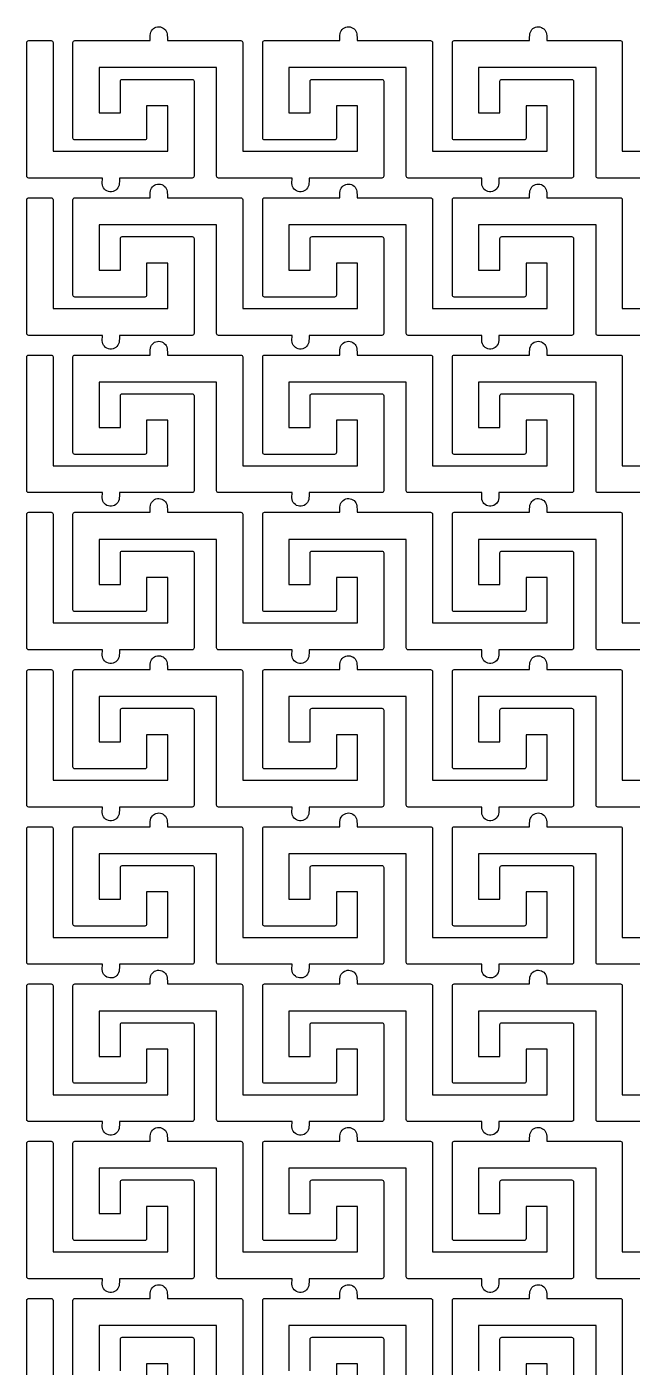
# Model space of a CAD drawing. Header units: millimetres. Extents: x 0 to 991, y 0 to 1961.
# Drawn here: x 0 to 443, y 980 to 1961 of the extents above; entities that cross this region are included whole.
import ezdxf

# ---------------------------------------------------------------- set-up
doc = ezdxf.new("R2010")
doc.units = ezdxf.units.MM
doc.layers.add('Default', color=70, linetype='Continuous')

msp = doc.modelspace()

# ---------------------------------------------------------------- linework, layer by layer
at = {"layer": 'Default'}
for points in [[(471.67, 1850.02), (417.8, 1850.02, -0.415138), (416.4, 1851.41, -0.000153), (416.4, 1851.41), (416.4, 1930.83), (330.55, 1930.83), (330.55, 1897.68), (346.06, 1897.68), (346.06, 1920.87, -0.001107), (346.06, 1920.87, -0.413079), (347.45, 1922.26), (398.55, 1922.26, -0.415138), (399.95, 1920.87, -0.000153), (399.95, 1920.87), (399.95, 1851.41, -0.001107), (399.95, 1851.41, -0.413079), (398.55, 1850.02), (345.3, 1850.02, -0.047216), (345.07, 1844.93, -0.018014), (345.07, 1844.91, -0.891682), (332.8, 1846.09, -0.008716), (332.8, 1846.1), (332.87, 1850.02), (279, 1850.02, -0.415138), (277.6, 1851.41, -0.000153), (277.6, 1851.41), (277.6, 1930.83), (191.75, 1930.83), (191.75, 1897.68), (207.25, 1897.68), (207.25, 1920.87, -0.001107), (207.25, 1920.87, -0.413079), (208.65, 1922.26), (259.75, 1922.26, -0.415138), (261.15, 1920.87, -0.000153), (261.15, 1920.87), (261.15, 1851.41, -0.001107), (261.15, 1851.41, -0.413079), (259.75, 1850.02), (206.5, 1850.02, -0.047216), (206.27, 1844.93, -0.018014), (206.27, 1844.91, -0.891682), (194, 1846.09, -0.008716), (194, 1846.1), (194.07, 1850.02), (140.2, 1850.02, -0.415138), (138.8, 1851.41, -0.000153), (138.8, 1851.41), (138.8, 1930.83), (52.94, 1930.83), (52.94, 1897.68), (68.45, 1897.68), (68.45, 1920.87, -0.001107), (68.45, 1920.87, -0.413079), (69.85, 1922.26), (120.95, 1922.26, -0.415138), (122.35, 1920.87, -0.000153), (122.35, 1920.87), (122.35, 1851.41, -0.001107), (122.35, 1851.41, -0.413079), (120.95, 1850.02), (67.7, 1850.02, -0.047216), (67.47, 1844.93, -0.018014), (67.47, 1844.91, -0.891682), (55.2, 1846.09, -0.008716), (55.2, 1846.1), (55.27, 1850.02), (1.4, 1850.02, -0.415138), (0, 1851.41, -0.000153), (0, 1851.41), (0, 1949.22, -0.001107), (0, 1949.22, -0.413079), (1.39, 1950.61), (17.8, 1950.61, -0.415138), (19.19, 1949.22, -0.000153), (19.19, 1949.22), (19.19, 1869.65), (103.15, 1869.65), (103.15, 1902.92), (87.65, 1902.92), (87.65, 1879.36, -0.001107), (87.65, 1879.36, -0.413079), (86.25, 1877.97), (35.15, 1877.97, -0.415138), (33.75, 1879.36, -0.000153), (33.75, 1879.36), (33.75, 1949.22, -0.001107), (33.75, 1949.22, -0.413079), (35.15, 1950.61), (90.19, 1950.61, -0.046047), (90.45, 1955.7, -0.013748), (90.45, 1955.72, -0.838444), (102.64, 1955.43, -0.009815), (102.64, 1955.42, -0.037974), (102.82, 1950.61), (156.6, 1950.61, -0.415138), (157.99, 1949.22, -0.000153), (157.99, 1949.22), (157.99, 1869.65), (241.95, 1869.65), (241.95, 1902.92), (226.45, 1902.92), (226.45, 1879.36, -0.001107), (226.45, 1879.36, -0.413079), (225.05, 1877.97), (173.95, 1877.97, -0.415138), (172.55, 1879.36, -0.000153), (172.55, 1879.36), (172.55, 1949.22, -0.001107), (172.55, 1949.22, -0.413079), (173.95, 1950.61), (228.99, 1950.61, -0.046047), (229.25, 1955.7, -0.013748), (229.25, 1955.72, -0.838444), (241.44, 1955.43, -0.009815), (241.44, 1955.42, -0.037974), (241.62, 1950.61), (295.4, 1950.61, -0.415138), (296.79, 1949.22, -0.000153), (296.79, 1949.22), (296.79, 1869.65), (380.76, 1869.65), (380.76, 1902.92), (365.25, 1902.92), (365.25, 1879.36, -0.001107), (365.25, 1879.36, -0.413079), (363.85, 1877.97), (312.75, 1877.97, -0.415138), (311.35, 1879.36, -0.000153), (311.35, 1879.36), (311.35, 1949.22, -0.001107), (311.35, 1949.22, -0.413079), (312.75, 1950.61), (367.79, 1950.61, -0.046047), (368.05, 1955.7, -0.013748), (368.06, 1955.72, -0.838444), (380.24, 1955.43, -0.009815), (380.24, 1955.42, -0.037974), (380.42, 1950.61), (434.2, 1950.61, -0.415138), (435.6, 1949.22, -0.000153), (435.6, 1949.22), (435.6, 1869.65), (519.56, 1869.65)], [(471.67, 1735.02), (417.8, 1735.02, -0.415138), (416.4, 1736.41, -0.000153), (416.4, 1736.41), (416.4, 1815.83), (330.55, 1815.83), (330.55, 1782.68), (346.06, 1782.68), (346.06, 1805.87, -0.001107), (346.06, 1805.87, -0.413079), (347.45, 1807.26), (398.55, 1807.26, -0.415138), (399.95, 1805.87, -0.000153), (399.95, 1805.87), (399.95, 1736.41, -0.001107), (399.95, 1736.41, -0.413079), (398.55, 1735.02), (345.3, 1735.02, -0.047216), (345.07, 1729.93, -0.018014), (345.07, 1729.91, -0.891682), (332.8, 1731.09, -0.008716), (332.8, 1731.1), (332.87, 1735.02), (279, 1735.02, -0.415138), (277.6, 1736.41, -0.000153), (277.6, 1736.41), (277.6, 1815.83), (191.75, 1815.83), (191.75, 1782.68), (207.25, 1782.68), (207.25, 1805.87, -0.001107), (207.25, 1805.87, -0.413079), (208.65, 1807.26), (259.75, 1807.26, -0.415138), (261.15, 1805.87, -0.000153), (261.15, 1805.87), (261.15, 1736.41, -0.001107), (261.15, 1736.41, -0.413079), (259.75, 1735.02), (206.5, 1735.02, -0.047216), (206.27, 1729.93, -0.018014), (206.27, 1729.91, -0.891682), (194, 1731.09, -0.008716), (194, 1731.1), (194.07, 1735.02), (140.2, 1735.02, -0.415138), (138.8, 1736.41, -0.000153), (138.8, 1736.41), (138.8, 1815.83), (52.94, 1815.83), (52.94, 1782.68), (68.45, 1782.68), (68.45, 1805.87, -0.001107), (68.45, 1805.87, -0.413079), (69.85, 1807.26), (120.95, 1807.26, -0.415138), (122.35, 1805.87, -0.000153), (122.35, 1805.87), (122.35, 1736.41, -0.001107), (122.35, 1736.41, -0.413079), (120.95, 1735.02), (67.7, 1735.02, -0.047216), (67.47, 1729.93, -0.018014), (67.47, 1729.91, -0.891682), (55.2, 1731.09, -0.008716), (55.2, 1731.1), (55.27, 1735.02), (1.4, 1735.02, -0.415138), (0, 1736.41, -0.000153), (0, 1736.41), (0, 1834.22, -0.001107), (0, 1834.22, -0.413079), (1.39, 1835.61), (17.8, 1835.61, -0.415138), (19.19, 1834.22, -0.000153), (19.19, 1834.22), (19.19, 1754.65), (103.15, 1754.65), (103.15, 1787.92), (87.65, 1787.92), (87.65, 1764.36, -0.001107), (87.65, 1764.36, -0.413079), (86.25, 1762.97), (35.15, 1762.97, -0.415138), (33.75, 1764.36, -0.000153), (33.75, 1764.36), (33.75, 1834.22, -0.001107), (33.75, 1834.22, -0.413079), (35.15, 1835.61), (90.19, 1835.61, -0.046047), (90.45, 1840.7, -0.013748), (90.45, 1840.72, -0.838444), (102.64, 1840.43, -0.009815), (102.64, 1840.42, -0.037974), (102.82, 1835.61), (156.6, 1835.61, -0.415138), (157.99, 1834.22, -0.000153), (157.99, 1834.22), (157.99, 1754.65), (241.95, 1754.65), (241.95, 1787.92), (226.45, 1787.92), (226.45, 1764.36, -0.001107), (226.45, 1764.36, -0.413079), (225.05, 1762.97), (173.95, 1762.97, -0.415138), (172.55, 1764.36, -0.000153), (172.55, 1764.36), (172.55, 1834.22, -0.001107), (172.55, 1834.22, -0.413079), (173.95, 1835.61), (228.99, 1835.61, -0.046047), (229.25, 1840.7, -0.013748), (229.25, 1840.72, -0.838444), (241.44, 1840.43, -0.009815), (241.44, 1840.42, -0.037974), (241.62, 1835.61), (295.4, 1835.61, -0.415138), (296.79, 1834.22, -0.000153), (296.79, 1834.22), (296.79, 1754.65), (380.76, 1754.65), (380.76, 1787.92), (365.25, 1787.92), (365.25, 1764.36, -0.001107), (365.25, 1764.36, -0.413079), (363.85, 1762.97), (312.75, 1762.97, -0.415138), (311.35, 1764.36, -0.000153), (311.35, 1764.36), (311.35, 1834.22, -0.001107), (311.35, 1834.22, -0.413079), (312.75, 1835.61), (367.79, 1835.61, -0.046047), (368.05, 1840.7, -0.013748), (368.06, 1840.72, -0.838444), (380.24, 1840.43, -0.009815), (380.24, 1840.42, -0.037974), (380.42, 1835.61), (434.2, 1835.61, -0.415138), (435.6, 1834.22, -0.000153), (435.6, 1834.22), (435.6, 1754.65), (519.56, 1754.65)], [(471.67, 1620.02), (417.8, 1620.02, -0.415138), (416.4, 1621.41, -0.000153), (416.4, 1621.41), (416.4, 1700.83), (330.55, 1700.83), (330.55, 1667.68), (346.06, 1667.68), (346.06, 1690.87, -0.001107), (346.06, 1690.87, -0.413079), (347.45, 1692.26), (398.55, 1692.26, -0.415138), (399.95, 1690.87, -0.000153), (399.95, 1690.87), (399.95, 1621.41, -0.001107), (399.95, 1621.41, -0.413079), (398.55, 1620.02), (345.3, 1620.02, -0.047216), (345.07, 1614.93, -0.018014), (345.07, 1614.91, -0.891682), (332.8, 1616.09, -0.008716), (332.8, 1616.1), (332.87, 1620.02), (279, 1620.02, -0.415138), (277.6, 1621.41, -0.000153), (277.6, 1621.41), (277.6, 1700.83), (191.75, 1700.83), (191.75, 1667.68), (207.25, 1667.68), (207.25, 1690.87, -0.001107), (207.25, 1690.87, -0.413079), (208.65, 1692.26), (259.75, 1692.26, -0.415138), (261.15, 1690.87, -0.000153), (261.15, 1690.87), (261.15, 1621.41, -0.001107), (261.15, 1621.41, -0.413079), (259.75, 1620.02), (206.5, 1620.02, -0.047216), (206.27, 1614.93, -0.018014), (206.27, 1614.91, -0.891682), (194, 1616.09, -0.008716), (194, 1616.1), (194.07, 1620.02), (140.2, 1620.02, -0.415138), (138.8, 1621.41, -0.000153), (138.8, 1621.41), (138.8, 1700.83), (52.94, 1700.83), (52.94, 1667.68), (68.45, 1667.68), (68.45, 1690.87, -0.001107), (68.45, 1690.87, -0.413079), (69.85, 1692.26), (120.95, 1692.26, -0.415138), (122.35, 1690.87, -0.000153), (122.35, 1690.87), (122.35, 1621.41, -0.001107), (122.35, 1621.41, -0.413079), (120.95, 1620.02), (67.7, 1620.02, -0.047216), (67.47, 1614.93, -0.018014), (67.47, 1614.91, -0.891682), (55.2, 1616.09, -0.008716), (55.2, 1616.1), (55.27, 1620.02), (1.4, 1620.02, -0.415138), (0, 1621.41, -0.000153), (0, 1621.41), (0, 1719.22, -0.001107), (0, 1719.22, -0.413079), (1.39, 1720.61), (17.8, 1720.61, -0.415138), (19.19, 1719.22, -0.000153), (19.19, 1719.22), (19.19, 1639.65), (103.15, 1639.65), (103.15, 1672.92), (87.65, 1672.92), (87.65, 1649.36, -0.001107), (87.65, 1649.36, -0.413079), (86.25, 1647.97), (35.15, 1647.97, -0.415138), (33.75, 1649.36, -0.000153), (33.75, 1649.36), (33.75, 1719.22, -0.001107), (33.75, 1719.22, -0.413079), (35.15, 1720.61), (90.19, 1720.61, -0.046047), (90.45, 1725.7, -0.013748), (90.45, 1725.72, -0.838444), (102.64, 1725.43, -0.009815), (102.64, 1725.42, -0.037974), (102.82, 1720.61), (156.6, 1720.61, -0.415138), (157.99, 1719.22, -0.000153), (157.99, 1719.22), (157.99, 1639.65), (241.95, 1639.65), (241.95, 1672.92), (226.45, 1672.92), (226.45, 1649.36, -0.001107), (226.45, 1649.36, -0.413079), (225.05, 1647.97), (173.95, 1647.97, -0.415138), (172.55, 1649.36, -0.000153), (172.55, 1649.36), (172.55, 1719.22, -0.001107), (172.55, 1719.22, -0.413079), (173.95, 1720.61), (228.99, 1720.61, -0.046047), (229.25, 1725.7, -0.013748), (229.25, 1725.72, -0.838444), (241.44, 1725.43, -0.009815), (241.44, 1725.42, -0.037974), (241.62, 1720.61), (295.4, 1720.61, -0.415138), (296.79, 1719.22, -0.000153), (296.79, 1719.22), (296.79, 1639.65), (380.76, 1639.65), (380.76, 1672.92), (365.25, 1672.92), (365.25, 1649.36, -0.001107), (365.25, 1649.36, -0.413079), (363.85, 1647.97), (312.75, 1647.97, -0.415138), (311.35, 1649.36, -0.000153), (311.35, 1649.36), (311.35, 1719.22, -0.001107), (311.35, 1719.22, -0.413079), (312.75, 1720.61), (367.79, 1720.61, -0.046047), (368.05, 1725.7, -0.013748), (368.06, 1725.72, -0.838444), (380.24, 1725.43, -0.009815), (380.24, 1725.42, -0.037974), (380.42, 1720.61), (434.2, 1720.61, -0.415138), (435.6, 1719.22, -0.000153), (435.6, 1719.22), (435.6, 1639.65), (519.56, 1639.65)], [(471.67, 1505.02), (417.8, 1505.02, -0.415138), (416.4, 1506.41, -0.000153), (416.4, 1506.41), (416.4, 1585.83), (330.55, 1585.83), (330.55, 1552.68), (346.06, 1552.68), (346.06, 1575.87, -0.001107), (346.06, 1575.87, -0.413079), (347.45, 1577.26), (398.55, 1577.26, -0.415138), (399.95, 1575.87, -0.000153), (399.95, 1575.87), (399.95, 1506.41, -0.001107), (399.95, 1506.41, -0.413079), (398.55, 1505.02), (345.3, 1505.02, -0.047216), (345.07, 1499.93, -0.018014), (345.07, 1499.91, -0.891682), (332.8, 1501.09, -0.008716), (332.8, 1501.1), (332.87, 1505.02), (279, 1505.02, -0.415138), (277.6, 1506.41, -0.000153), (277.6, 1506.41), (277.6, 1585.83), (191.75, 1585.83), (191.75, 1552.68), (207.25, 1552.68), (207.25, 1575.87, -0.001107), (207.25, 1575.87, -0.413079), (208.65, 1577.26), (259.75, 1577.26, -0.415138), (261.15, 1575.87, -0.000153), (261.15, 1575.87), (261.15, 1506.41, -0.001107), (261.15, 1506.41, -0.413079), (259.75, 1505.02), (206.5, 1505.02, -0.047216), (206.27, 1499.93, -0.018014), (206.27, 1499.91, -0.891682), (194, 1501.09, -0.008716), (194, 1501.1), (194.07, 1505.02), (140.2, 1505.02, -0.415138), (138.8, 1506.41, -0.000153), (138.8, 1506.41), (138.8, 1585.83), (52.94, 1585.83), (52.94, 1552.68), (68.45, 1552.68), (68.45, 1575.87, -0.001107), (68.45, 1575.87, -0.413079), (69.85, 1577.26), (120.95, 1577.26, -0.415138), (122.35, 1575.87, -0.000153), (122.35, 1575.87), (122.35, 1506.41, -0.001107), (122.35, 1506.41, -0.413079), (120.95, 1505.02), (67.7, 1505.02, -0.047216), (67.47, 1499.93, -0.018014), (67.47, 1499.91, -0.891682), (55.2, 1501.09, -0.008716), (55.2, 1501.1), (55.27, 1505.02), (1.4, 1505.02, -0.415138), (0, 1506.41, -0.000153), (0, 1506.41), (0, 1604.22, -0.001107), (0, 1604.22, -0.413079), (1.39, 1605.61), (17.8, 1605.61, -0.415138), (19.19, 1604.22, -0.000153), (19.19, 1604.22), (19.19, 1524.65), (103.15, 1524.65), (103.15, 1557.92), (87.65, 1557.92), (87.65, 1534.36, -0.001107), (87.65, 1534.36, -0.413079), (86.25, 1532.97), (35.15, 1532.97, -0.415138), (33.75, 1534.36, -0.000153), (33.75, 1534.36), (33.75, 1604.22, -0.001107), (33.75, 1604.22, -0.413079), (35.15, 1605.61), (90.19, 1605.61, -0.046047), (90.45, 1610.7, -0.013748), (90.45, 1610.72, -0.838444), (102.64, 1610.43, -0.009815), (102.64, 1610.42, -0.037974), (102.82, 1605.61), (156.6, 1605.61, -0.415138), (157.99, 1604.22, -0.000153), (157.99, 1604.22), (157.99, 1524.65), (241.95, 1524.65), (241.95, 1557.92), (226.45, 1557.92), (226.45, 1534.36, -0.001107), (226.45, 1534.36, -0.413079), (225.05, 1532.97), (173.95, 1532.97, -0.415138), (172.55, 1534.36, -0.000153), (172.55, 1534.36), (172.55, 1604.22, -0.001107), (172.55, 1604.22, -0.413079), (173.95, 1605.61), (228.99, 1605.61, -0.046047), (229.25, 1610.7, -0.013748), (229.25, 1610.72, -0.838444), (241.44, 1610.43, -0.009815), (241.44, 1610.42, -0.037974), (241.62, 1605.61), (295.4, 1605.61, -0.415138), (296.79, 1604.22, -0.000153), (296.79, 1604.22), (296.79, 1524.65), (380.76, 1524.65), (380.76, 1557.92), (365.25, 1557.92), (365.25, 1534.36, -0.001107), (365.25, 1534.36, -0.413079), (363.85, 1532.97), (312.75, 1532.97, -0.415138), (311.35, 1534.36, -0.000153), (311.35, 1534.36), (311.35, 1604.22, -0.001107), (311.35, 1604.22, -0.413079), (312.75, 1605.61), (367.79, 1605.61, -0.046047), (368.05, 1610.7, -0.013748), (368.06, 1610.72, -0.838444), (380.24, 1610.43, -0.009815), (380.24, 1610.42, -0.037974), (380.42, 1605.61), (434.2, 1605.61, -0.415138), (435.6, 1604.22, -0.000153), (435.6, 1604.22), (435.6, 1524.65), (519.56, 1524.65)], [(471.67, 1390.02), (417.8, 1390.02, -0.415138), (416.4, 1391.41, -0.000153), (416.4, 1391.41), (416.4, 1470.83), (330.55, 1470.83), (330.55, 1437.68), (346.06, 1437.68), (346.06, 1460.87, -0.001107), (346.06, 1460.87, -0.413079), (347.45, 1462.26), (398.55, 1462.26, -0.415138), (399.95, 1460.87, -0.000153), (399.95, 1460.87), (399.95, 1391.41, -0.001107), (399.95, 1391.41, -0.413079), (398.55, 1390.02), (345.3, 1390.02, -0.047216), (345.07, 1384.93, -0.018014), (345.07, 1384.91, -0.891682), (332.8, 1386.09, -0.008716), (332.8, 1386.1), (332.87, 1390.02), (279, 1390.02, -0.415138), (277.6, 1391.41, -0.000153), (277.6, 1391.41), (277.6, 1470.83), (191.75, 1470.83), (191.75, 1437.68), (207.25, 1437.68), (207.25, 1460.87, -0.001107), (207.25, 1460.87, -0.413079), (208.65, 1462.26), (259.75, 1462.26, -0.415138), (261.15, 1460.87, -0.000153), (261.15, 1460.87), (261.15, 1391.41, -0.001107), (261.15, 1391.41, -0.413079), (259.75, 1390.02), (206.5, 1390.02, -0.047216), (206.27, 1384.93, -0.018014), (206.27, 1384.91, -0.891682), (194, 1386.09, -0.008716), (194, 1386.1), (194.07, 1390.02), (140.2, 1390.02, -0.415138), (138.8, 1391.41, -0.000153), (138.8, 1391.41), (138.8, 1470.83), (52.94, 1470.83), (52.94, 1437.68), (68.45, 1437.68), (68.45, 1460.87, -0.001107), (68.45, 1460.87, -0.413079), (69.85, 1462.26), (120.95, 1462.26, -0.415138), (122.35, 1460.87, -0.000153), (122.35, 1460.87), (122.35, 1391.41, -0.001107), (122.35, 1391.41, -0.413079), (120.95, 1390.02), (67.7, 1390.02, -0.047216), (67.47, 1384.93, -0.018014), (67.47, 1384.91, -0.891682), (55.2, 1386.09, -0.008716), (55.2, 1386.1), (55.27, 1390.02), (1.4, 1390.02, -0.415138), (0, 1391.41, -0.000153), (0, 1391.41), (0, 1489.22, -0.001107), (0, 1489.22, -0.413079), (1.39, 1490.61), (17.8, 1490.61, -0.415138), (19.19, 1489.22, -0.000153), (19.19, 1489.22), (19.19, 1409.65), (103.15, 1409.65), (103.15, 1442.92), (87.65, 1442.92), (87.65, 1419.36, -0.001107), (87.65, 1419.36, -0.413079), (86.25, 1417.97), (35.15, 1417.97, -0.415138), (33.75, 1419.36, -0.000153), (33.75, 1419.36), (33.75, 1489.22, -0.001107), (33.75, 1489.22, -0.413079), (35.15, 1490.61), (90.19, 1490.61, -0.046047), (90.45, 1495.7, -0.013748), (90.45, 1495.72, -0.838444), (102.64, 1495.43, -0.009815), (102.64, 1495.42, -0.037974), (102.82, 1490.61), (156.6, 1490.61, -0.415138), (157.99, 1489.22, -0.000153), (157.99, 1489.22), (157.99, 1409.65), (241.95, 1409.65), (241.95, 1442.92), (226.45, 1442.92), (226.45, 1419.36, -0.001107), (226.45, 1419.36, -0.413079), (225.05, 1417.97), (173.95, 1417.97, -0.415138), (172.55, 1419.36, -0.000153), (172.55, 1419.36), (172.55, 1489.22, -0.001107), (172.55, 1489.22, -0.413079), (173.95, 1490.61), (228.99, 1490.61, -0.046047), (229.25, 1495.7, -0.013748), (229.25, 1495.72, -0.838444), (241.44, 1495.43, -0.009815), (241.44, 1495.42, -0.037974), (241.62, 1490.61), (295.4, 1490.61, -0.415138), (296.79, 1489.22, -0.000153), (296.79, 1489.22), (296.79, 1409.65), (380.76, 1409.65), (380.76, 1442.92), (365.25, 1442.92), (365.25, 1419.36, -0.001107), (365.25, 1419.36, -0.413079), (363.85, 1417.97), (312.75, 1417.97, -0.415138), (311.35, 1419.36, -0.000153), (311.35, 1419.36), (311.35, 1489.22, -0.001107), (311.35, 1489.22, -0.413079), (312.75, 1490.61), (367.79, 1490.61, -0.046047), (368.05, 1495.7, -0.013748), (368.06, 1495.72, -0.838444), (380.24, 1495.43, -0.009815), (380.24, 1495.42, -0.037974), (380.42, 1490.61), (434.2, 1490.61, -0.415138), (435.6, 1489.22, -0.000153), (435.6, 1489.22), (435.6, 1409.65), (519.56, 1409.65)], [(471.67, 1275.02), (417.8, 1275.02, -0.415138), (416.4, 1276.41, -0.000153), (416.4, 1276.41), (416.4, 1355.83), (330.55, 1355.83), (330.55, 1322.68), (346.06, 1322.68), (346.06, 1345.87, -0.001107), (346.06, 1345.87, -0.413079), (347.45, 1347.26), (398.55, 1347.26, -0.415138), (399.95, 1345.87, -0.000153), (399.95, 1345.87), (399.95, 1276.41, -0.001107), (399.95, 1276.41, -0.413079), (398.55, 1275.02), (345.3, 1275.02, -0.047216), (345.07, 1269.93, -0.018014), (345.07, 1269.91, -0.891682), (332.8, 1271.09, -0.008716), (332.8, 1271.1), (332.87, 1275.02), (279, 1275.02, -0.415138), (277.6, 1276.41, -0.000153), (277.6, 1276.41), (277.6, 1355.83), (191.75, 1355.83), (191.75, 1322.68), (207.25, 1322.68), (207.25, 1345.87, -0.001107), (207.25, 1345.87, -0.413079), (208.65, 1347.26), (259.75, 1347.26, -0.415138), (261.15, 1345.87, -0.000153), (261.15, 1345.87), (261.15, 1276.41, -0.001107), (261.15, 1276.41, -0.413079), (259.75, 1275.02), (206.5, 1275.02, -0.047216), (206.27, 1269.93, -0.018014), (206.27, 1269.91, -0.891682), (194, 1271.09, -0.008716), (194, 1271.1), (194.07, 1275.02), (140.2, 1275.02, -0.415138), (138.8, 1276.41, -0.000153), (138.8, 1276.41), (138.8, 1355.83), (52.94, 1355.83), (52.94, 1322.68), (68.45, 1322.68), (68.45, 1345.87, -0.001107), (68.45, 1345.87, -0.413079), (69.85, 1347.26), (120.95, 1347.26, -0.415138), (122.35, 1345.87, -0.000153), (122.35, 1345.87), (122.35, 1276.41, -0.001107), (122.35, 1276.41, -0.413079), (120.95, 1275.02), (67.7, 1275.02, -0.047216), (67.47, 1269.93, -0.018014), (67.47, 1269.91, -0.891682), (55.2, 1271.09, -0.008716), (55.2, 1271.1), (55.27, 1275.02), (1.4, 1275.02, -0.415138), (0, 1276.41, -0.000153), (0, 1276.41), (0, 1374.22, -0.001107), (0, 1374.22, -0.413079), (1.39, 1375.61), (17.8, 1375.61, -0.415138), (19.19, 1374.22, -0.000153), (19.19, 1374.22), (19.19, 1294.65), (103.15, 1294.65), (103.15, 1327.92), (87.65, 1327.92), (87.65, 1304.36, -0.001107), (87.65, 1304.36, -0.413079), (86.25, 1302.97), (35.15, 1302.97, -0.415138), (33.75, 1304.36, -0.000153), (33.75, 1304.36), (33.75, 1374.22, -0.001107), (33.75, 1374.22, -0.413079), (35.15, 1375.61), (90.19, 1375.61, -0.046047), (90.45, 1380.7, -0.013748), (90.45, 1380.72, -0.838444), (102.64, 1380.43, -0.009815), (102.64, 1380.42, -0.037974), (102.82, 1375.61), (156.6, 1375.61, -0.415138), (157.99, 1374.22, -0.000153), (157.99, 1374.22), (157.99, 1294.65), (241.95, 1294.65), (241.95, 1327.92), (226.45, 1327.92), (226.45, 1304.36, -0.001107), (226.45, 1304.36, -0.413079), (225.05, 1302.97), (173.95, 1302.97, -0.415138), (172.55, 1304.36, -0.000153), (172.55, 1304.36), (172.55, 1374.22, -0.001107), (172.55, 1374.22, -0.413079), (173.95, 1375.61), (228.99, 1375.61, -0.046047), (229.25, 1380.7, -0.013748), (229.25, 1380.72, -0.838444), (241.44, 1380.43, -0.009815), (241.44, 1380.42, -0.037974), (241.62, 1375.61), (295.4, 1375.61, -0.415138), (296.79, 1374.22, -0.000153), (296.79, 1374.22), (296.79, 1294.65), (380.76, 1294.65), (380.76, 1327.92), (365.25, 1327.92), (365.25, 1304.36, -0.001107), (365.25, 1304.36, -0.413079), (363.85, 1302.97), (312.75, 1302.97, -0.415138), (311.35, 1304.36, -0.000153), (311.35, 1304.36), (311.35, 1374.22, -0.001107), (311.35, 1374.22, -0.413079), (312.75, 1375.61), (367.79, 1375.61, -0.046047), (368.05, 1380.7, -0.013748), (368.06, 1380.72, -0.838444), (380.24, 1380.43, -0.009815), (380.24, 1380.42, -0.037974), (380.42, 1375.61), (434.2, 1375.61, -0.415138), (435.6, 1374.22, -0.000153), (435.6, 1374.22), (435.6, 1294.65), (519.56, 1294.65)], [(471.67, 1160.02), (417.8, 1160.02, -0.415138), (416.4, 1161.41, -0.000153), (416.4, 1161.41), (416.4, 1240.83), (330.55, 1240.83), (330.55, 1207.68), (346.06, 1207.68), (346.06, 1230.87, -0.001107), (346.06, 1230.87, -0.413079), (347.45, 1232.26), (398.55, 1232.26, -0.415138), (399.95, 1230.87, -0.000153), (399.95, 1230.87), (399.95, 1161.41, -0.001107), (399.95, 1161.41, -0.413079), (398.55, 1160.02), (345.3, 1160.02, -0.047216), (345.07, 1154.93, -0.018014), (345.07, 1154.91, -0.891682), (332.8, 1156.09, -0.008716), (332.8, 1156.1), (332.87, 1160.02), (279, 1160.02, -0.415138), (277.6, 1161.41, -0.000153), (277.6, 1161.41), (277.6, 1240.83), (191.75, 1240.83), (191.75, 1207.68), (207.25, 1207.68), (207.25, 1230.87, -0.001107), (207.25, 1230.87, -0.413079), (208.65, 1232.26), (259.75, 1232.26, -0.415138), (261.15, 1230.87, -0.000153), (261.15, 1230.87), (261.15, 1161.41, -0.001107), (261.15, 1161.41, -0.413079), (259.75, 1160.02), (206.5, 1160.02, -0.047216), (206.27, 1154.93, -0.018014), (206.27, 1154.91, -0.891682), (194, 1156.09, -0.008716), (194, 1156.1), (194.07, 1160.02), (140.2, 1160.02, -0.415138), (138.8, 1161.41, -0.000153), (138.8, 1161.41), (138.8, 1240.83), (52.94, 1240.83), (52.94, 1207.68), (68.45, 1207.68), (68.45, 1230.87, -0.001107), (68.45, 1230.87, -0.413079), (69.85, 1232.26), (120.95, 1232.26, -0.415138), (122.35, 1230.87, -0.000153), (122.35, 1230.87), (122.35, 1161.41, -0.001107), (122.35, 1161.41, -0.413079), (120.95, 1160.02), (67.7, 1160.02, -0.047216), (67.47, 1154.93, -0.018014), (67.47, 1154.91, -0.891682), (55.2, 1156.09, -0.008716), (55.2, 1156.1), (55.27, 1160.02), (1.4, 1160.02, -0.415138), (0, 1161.41, -0.000153), (0, 1161.41), (0, 1259.22, -0.001107), (0, 1259.22, -0.413079), (1.39, 1260.61), (17.8, 1260.61, -0.415138), (19.19, 1259.22, -0.000153), (19.19, 1259.22), (19.19, 1179.65), (103.15, 1179.65), (103.15, 1212.92), (87.65, 1212.92), (87.65, 1189.36, -0.001107), (87.65, 1189.36, -0.413079), (86.25, 1187.97), (35.15, 1187.97, -0.415138), (33.75, 1189.36, -0.000153), (33.75, 1189.36), (33.75, 1259.22, -0.001107), (33.75, 1259.22, -0.413079), (35.15, 1260.61), (90.19, 1260.61, -0.046047), (90.45, 1265.7, -0.013748), (90.45, 1265.72, -0.838444), (102.64, 1265.43, -0.009815), (102.64, 1265.42, -0.037974), (102.82, 1260.61), (156.6, 1260.61, -0.415138), (157.99, 1259.22, -0.000153), (157.99, 1259.22), (157.99, 1179.65), (241.95, 1179.65), (241.95, 1212.92), (226.45, 1212.92), (226.45, 1189.36, -0.001107), (226.45, 1189.36, -0.413079), (225.05, 1187.97), (173.95, 1187.97, -0.415138), (172.55, 1189.36, -0.000153), (172.55, 1189.36), (172.55, 1259.22, -0.001107), (172.55, 1259.22, -0.413079), (173.95, 1260.61), (228.99, 1260.61, -0.046047), (229.25, 1265.7, -0.013748), (229.25, 1265.72, -0.838444), (241.44, 1265.43, -0.009815), (241.44, 1265.42, -0.037974), (241.62, 1260.61), (295.4, 1260.61, -0.415138), (296.79, 1259.22, -0.000153), (296.79, 1259.22), (296.79, 1179.65), (380.76, 1179.65), (380.76, 1212.92), (365.25, 1212.92), (365.25, 1189.36, -0.001107), (365.25, 1189.36, -0.413079), (363.85, 1187.97), (312.75, 1187.97, -0.415138), (311.35, 1189.36, -0.000153), (311.35, 1189.36), (311.35, 1259.22, -0.001107), (311.35, 1259.22, -0.413079), (312.75, 1260.61), (367.79, 1260.61, -0.046047), (368.05, 1265.7, -0.013748), (368.06, 1265.72, -0.838444), (380.24, 1265.43, -0.009815), (380.24, 1265.42, -0.037974), (380.42, 1260.61), (434.2, 1260.61, -0.415138), (435.6, 1259.22, -0.000153), (435.6, 1259.22), (435.6, 1179.65), (519.56, 1179.65)], [(471.67, 1045.02), (417.8, 1045.02, -0.415138), (416.4, 1046.41, -0.000153), (416.4, 1046.41), (416.4, 1125.83), (330.55, 1125.83), (330.55, 1092.68), (346.06, 1092.68), (346.06, 1115.87, -0.001107), (346.06, 1115.87, -0.413079), (347.45, 1117.26), (398.55, 1117.26, -0.415138), (399.95, 1115.87, -0.000153), (399.95, 1115.87), (399.95, 1046.41, -0.001107), (399.95, 1046.41, -0.413079), (398.55, 1045.02), (345.3, 1045.02, -0.047216), (345.07, 1039.93, -0.018014), (345.07, 1039.91, -0.891682), (332.8, 1041.09, -0.008716), (332.8, 1041.1), (332.87, 1045.02), (279, 1045.02, -0.415138), (277.6, 1046.41, -0.000153), (277.6, 1046.41), (277.6, 1125.83), (191.75, 1125.83), (191.75, 1092.68), (207.25, 1092.68), (207.25, 1115.87, -0.001107), (207.25, 1115.87, -0.413079), (208.65, 1117.26), (259.75, 1117.26, -0.415138), (261.15, 1115.87, -0.000153), (261.15, 1115.87), (261.15, 1046.41, -0.001107), (261.15, 1046.41, -0.413079), (259.75, 1045.02), (206.5, 1045.02, -0.047216), (206.27, 1039.93, -0.018014), (206.27, 1039.91, -0.891682), (194, 1041.09, -0.008716), (194, 1041.1), (194.07, 1045.02), (140.2, 1045.02, -0.415138), (138.8, 1046.41, -0.000153), (138.8, 1046.41), (138.8, 1125.83), (52.94, 1125.83), (52.94, 1092.68), (68.45, 1092.68), (68.45, 1115.87, -0.001107), (68.45, 1115.87, -0.413079), (69.85, 1117.26), (120.95, 1117.26, -0.415138), (122.35, 1115.87, -0.000153), (122.35, 1115.87), (122.35, 1046.41, -0.001107), (122.35, 1046.41, -0.413079), (120.95, 1045.02), (67.7, 1045.02, -0.047216), (67.47, 1039.93, -0.018014), (67.47, 1039.91, -0.891682), (55.2, 1041.09, -0.008716), (55.2, 1041.1), (55.27, 1045.02), (1.4, 1045.02, -0.415138), (0, 1046.41, -0.000153), (0, 1046.41), (0, 1144.22, -0.001107), (0, 1144.22, -0.413079), (1.39, 1145.61), (17.8, 1145.61, -0.415138), (19.19, 1144.22, -0.000153), (19.19, 1144.22), (19.19, 1064.65), (103.15, 1064.65), (103.15, 1097.92), (87.65, 1097.92), (87.65, 1074.36, -0.001107), (87.65, 1074.36, -0.413079), (86.25, 1072.97), (35.15, 1072.97, -0.415138), (33.75, 1074.36, -0.000153), (33.75, 1074.36), (33.75, 1144.22, -0.001107), (33.75, 1144.22, -0.413079), (35.15, 1145.61), (90.19, 1145.61, -0.046047), (90.45, 1150.7, -0.013748), (90.45, 1150.72, -0.838444), (102.64, 1150.43, -0.009815), (102.64, 1150.42, -0.037974), (102.82, 1145.61), (156.6, 1145.61, -0.415138), (157.99, 1144.22, -0.000153), (157.99, 1144.22), (157.99, 1064.65), (241.95, 1064.65), (241.95, 1097.92), (226.45, 1097.92), (226.45, 1074.36, -0.001107), (226.45, 1074.36, -0.413079), (225.05, 1072.97), (173.95, 1072.97, -0.415138), (172.55, 1074.36, -0.000153), (172.55, 1074.36), (172.55, 1144.22, -0.001107), (172.55, 1144.22, -0.413079), (173.95, 1145.61), (228.99, 1145.61, -0.046047), (229.25, 1150.7, -0.013748), (229.25, 1150.72, -0.838444), (241.44, 1150.43, -0.009815), (241.44, 1150.42, -0.037974), (241.62, 1145.61), (295.4, 1145.61, -0.415138), (296.79, 1144.22, -0.000153), (296.79, 1144.22), (296.79, 1064.65), (380.76, 1064.65), (380.76, 1097.92), (365.25, 1097.92), (365.25, 1074.36, -0.001107), (365.25, 1074.36, -0.413079), (363.85, 1072.97), (312.75, 1072.97, -0.415138), (311.35, 1074.36, -0.000153), (311.35, 1074.36), (311.35, 1144.22, -0.001107), (311.35, 1144.22, -0.413079), (312.75, 1145.61), (367.79, 1145.61, -0.046047), (368.05, 1150.7, -0.013748), (368.06, 1150.72, -0.838444), (380.24, 1150.43, -0.009815), (380.24, 1150.42, -0.037974), (380.42, 1145.61), (434.2, 1145.61, -0.415138), (435.6, 1144.22, -0.000153), (435.6, 1144.22), (435.6, 1064.65), (519.56, 1064.65)], [(33.75, 959.36), (33.75, 1029.22, -0.001107), (33.75, 1029.22, -0.413079), (35.15, 1030.61), (90.19, 1030.61, -0.046047), (90.45, 1035.7, -0.013748), (90.45, 1035.72, -0.838444), (102.64, 1035.43, -0.009815), (102.64, 1035.42, -0.037974), (102.82, 1030.61), (156.6, 1030.61, -0.415138), (157.99, 1029.22, -0.000153), (157.99, 1029.22), (157.99, 949.65)], [(172.55, 959.36), (172.55, 1029.22, -0.001107), (172.55, 1029.22, -0.413079), (173.95, 1030.61), (228.99, 1030.61, -0.046047), (229.25, 1035.7, -0.013748), (229.25, 1035.72, -0.838444), (241.44, 1035.43, -0.009815), (241.44, 1035.42, -0.037974), (241.62, 1030.61), (295.4, 1030.61, -0.415138), (296.79, 1029.22, -0.000153), (296.79, 1029.22), (296.79, 949.65)], [(311.35, 959.36), (311.35, 1029.22, -0.001107), (311.35, 1029.22, -0.413079), (312.75, 1030.61), (367.79, 1030.61, -0.046047), (368.05, 1035.7, -0.013748), (368.06, 1035.72, -0.838444), (380.24, 1035.43, -0.009815), (380.24, 1035.42, -0.037974), (380.42, 1030.61), (434.2, 1030.61, -0.415138), (435.6, 1029.22, -0.000153), (435.6, 1029.22), (435.6, 949.65)], [(0, 931.41), (0, 1029.22, -0.001107), (0, 1029.22, -0.413079), (1.39, 1030.61), (17.8, 1030.61, -0.415138), (19.19, 1029.22, -0.000153), (19.19, 1029.22), (19.19, 949.65)], [(68.45, 977.68), (68.45, 1000.87, -0.001107), (68.45, 1000.87, -0.413079), (69.85, 1002.26), (120.95, 1002.26, -0.415138), (122.35, 1000.87, -0.000153), (122.35, 1000.87), (122.35, 931.41, -0.001107)], [(207.25, 977.68), (207.25, 1000.87, -0.001107), (207.25, 1000.87, -0.413079), (208.65, 1002.26), (259.75, 1002.26, -0.415138), (261.15, 1000.87, -0.000153), (261.15, 1000.87), (261.15, 931.41, -0.001107)], [(346.06, 977.68), (346.06, 1000.87, -0.001107), (346.06, 1000.87, -0.413079), (347.45, 1002.26), (398.55, 1002.26, -0.415138), (399.95, 1000.87, -0.000153), (399.95, 1000.87), (399.95, 931.41, -0.001107)], [(103.15, 949.65), (103.15, 982.92), (87.65, 982.92), (87.65, 959.36, -0.001107)], [(241.95, 949.65), (241.95, 982.92), (226.45, 982.92), (226.45, 959.36, -0.001107)], [(380.76, 949.65), (380.76, 982.92), (365.25, 982.92), (365.25, 959.36, -0.001107)]]:
    msp.add_lwpolyline(points, format="xyb", dxfattribs=at)
for points in [[(138.8, 931.41), (138.8, 1010.83), (52.94, 1010.83), (52.94, 977.68)], [(277.6, 931.41), (277.6, 1010.83), (191.75, 1010.83), (191.75, 977.68)], [(416.4, 931.41), (416.4, 1010.83), (330.55, 1010.83), (330.55, 977.68)]]:
    msp.add_lwpolyline(points, dxfattribs=at)

doc.saveas('drawing.dxf')
